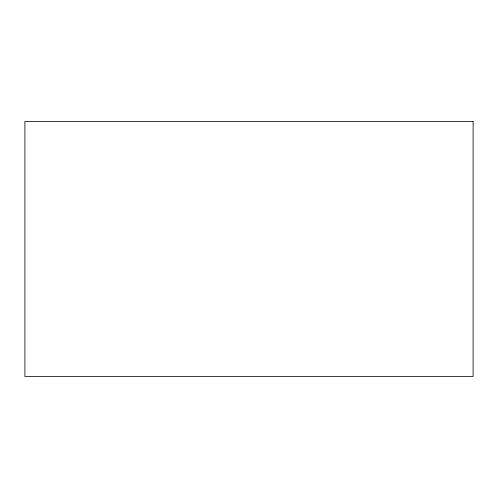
<?xml version="1.0" encoding="UTF-8"?>
<svg xmlns="http://www.w3.org/2000/svg" width="498" height="498" viewBox="0 0 498 498"><rect width="100%" height="100%" fill="white"/><g stroke="black" fill="none" stroke-linecap="round" stroke-linejoin="round"><path stroke-width="0.75" d="M473.1 121.518L24.9 121.518L24.9 376.482L473.1 376.482L473.1 121.518"/></g></svg>
